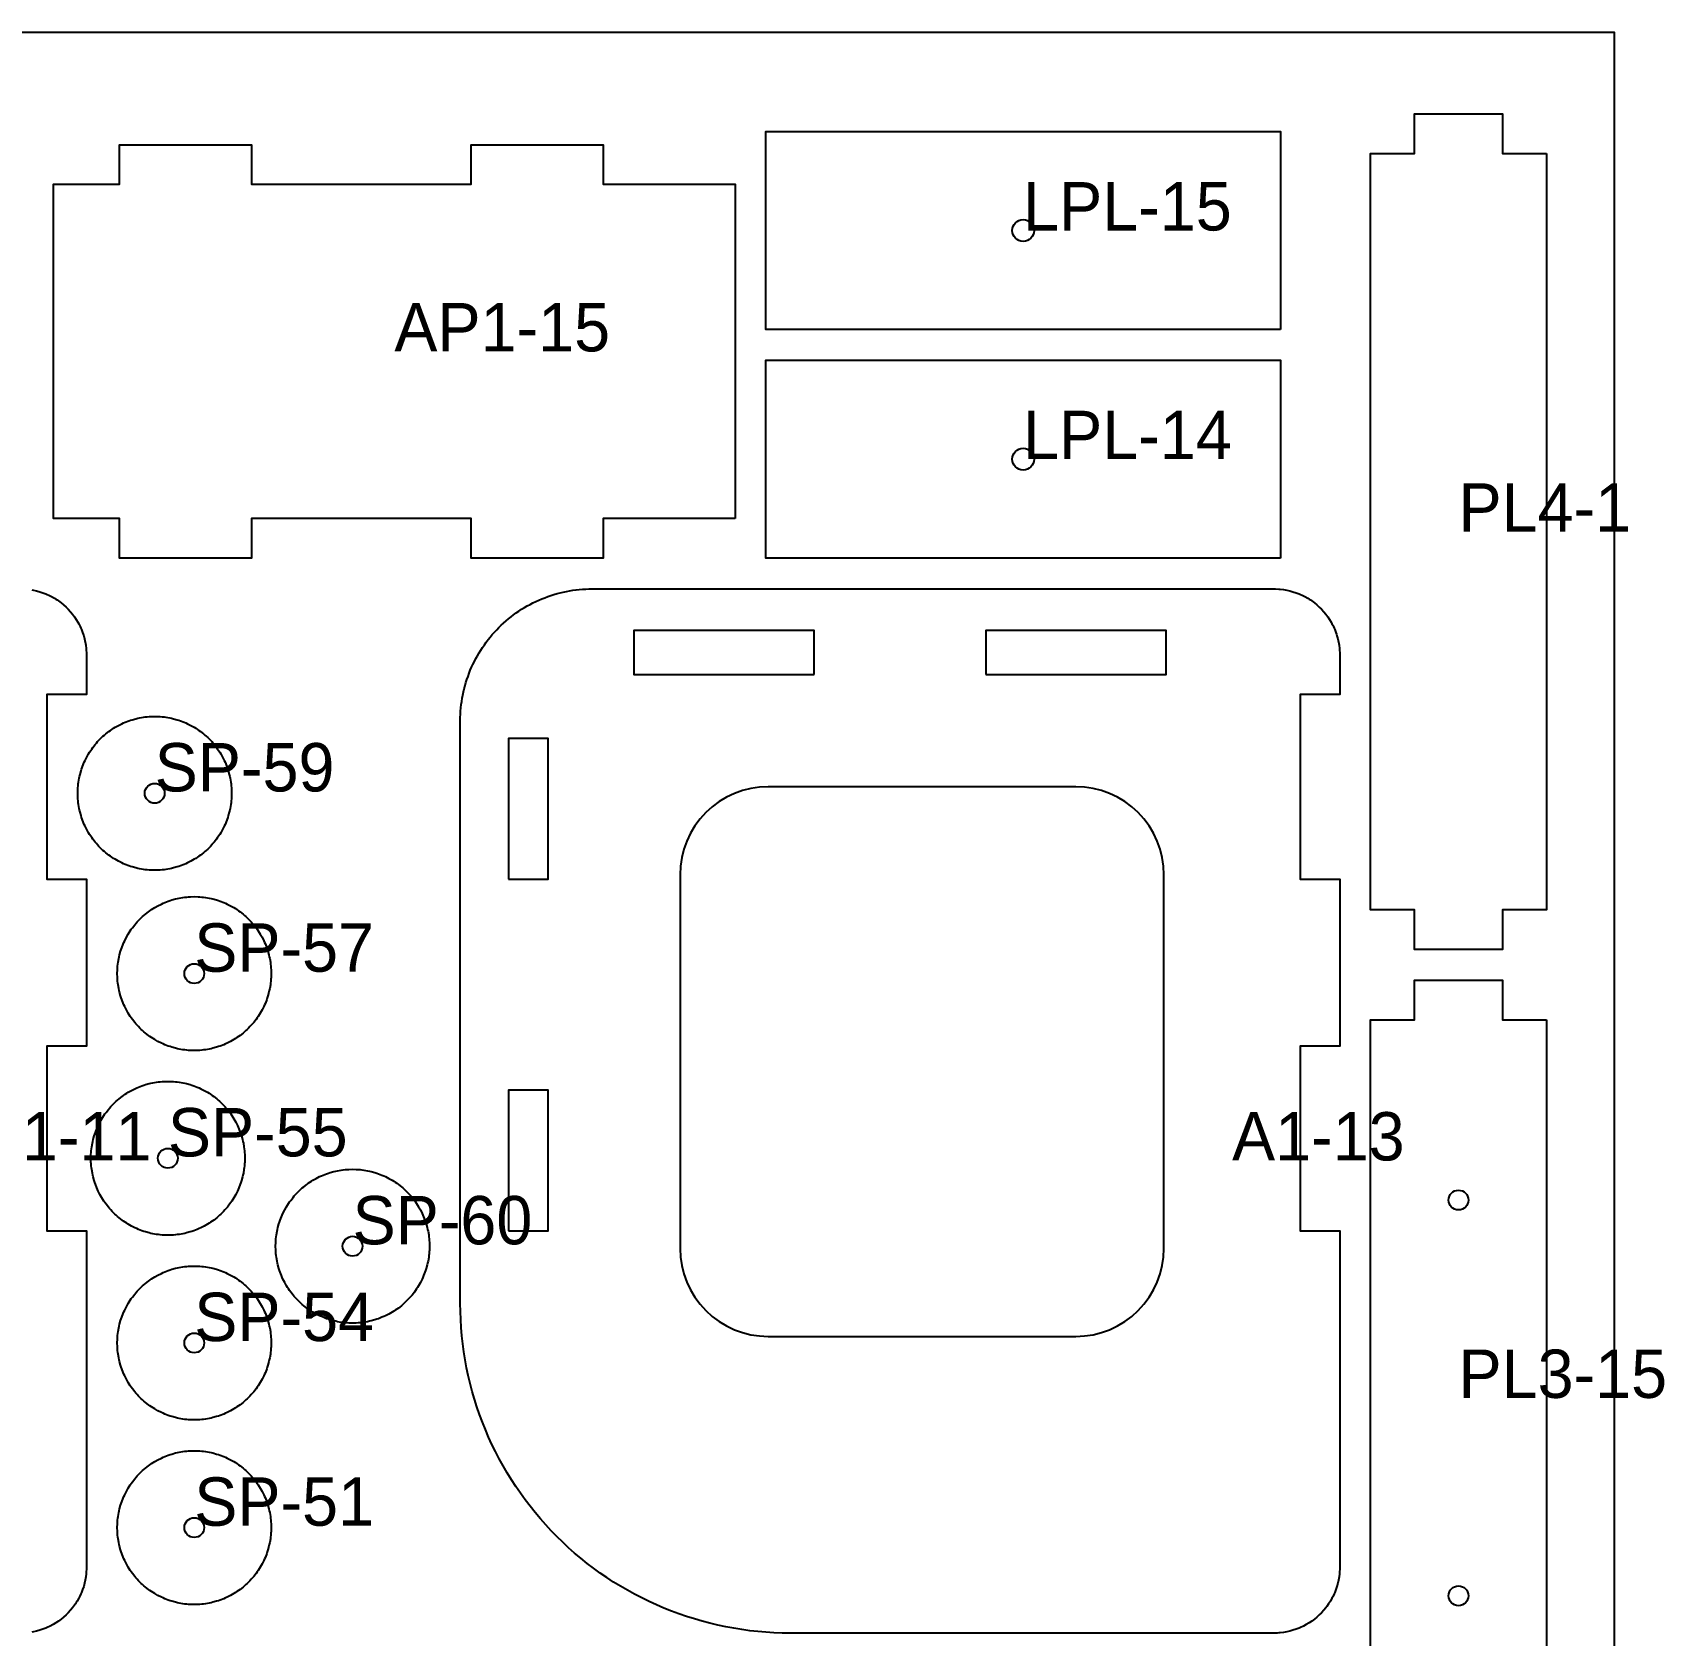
# Model space of a CAD drawing. Header units: millimetres. Extents: x 0 to 59980, y 0 to 1292.
# Drawn here: x 42820 to 43563, y 491 to 1220 of the extents above; entities that cross this region are included whole.
import ezdxf

# ---------------------------------------------------------------- set-up
doc = ezdxf.new("R2010")
doc.units = ezdxf.units.MM
for name, color, linetype in [('CUT_IN', 5, 'Continuous'), ('CUT_OUT', 1, 'Continuous'), ('DRILL', 3, 'Continuous'), ('LABEL', 7, 'Continuous'), ('SHEET', 8, 'Continuous')]:
    doc.layers.add(name, color=color, linetype=linetype)

msp = doc.modelspace()

# ---------------------------------------------------------------- linework, layer by layer
at = {"layer": 'CUT_IN'}
for points in [[(43176, 928), (43176, 948), (43094, 948), (43094, 928), (43176, 928)], [(43254, 928), (43336, 928), (43336, 948), (43254, 948), (43254, 928)], [(43037, 835), (43055, 835), (43055, 899), (43037, 899), (43037, 835)], [(43151.08, 876.81), (43147.2, 876.23), (43143.39, 875.28), (43139.69, 873.96), (43136.14, 872.28), (43132.78, 870.26), (43129.62, 867.92), (43126.72, 865.28), (43124.08, 862.38), (43121.74, 859.22), (43119.72, 855.86), (43118.04, 852.31), (43116.72, 848.61), (43115.77, 844.8), (43115.19, 840.92), (43115, 837), (43115, 667), (43115.19, 663.08), (43115.77, 659.2), (43116.72, 655.39), (43118.04, 651.69), (43119.72, 648.14), (43121.74, 644.78), (43124.08, 641.62), (43126.72, 638.72), (43129.62, 636.08), (43132.78, 633.74), (43136.14, 631.72), (43139.69, 630.04), (43143.39, 628.72), (43147.2, 627.77), (43151.08, 627.19), (43155, 627), (43295, 627), (43298.92, 627.19), (43302.8, 627.77), (43306.61, 628.72), (43310.31, 630.04), (43313.86, 631.72), (43317.22, 633.74), (43320.38, 636.08), (43323.28, 638.72), (43325.92, 641.62), (43328.26, 644.78), (43330.28, 648.14), (43331.96, 651.69), (43333.28, 655.39), (43334.23, 659.2), (43334.81, 663.08), (43335, 667), (43335, 837), (43334.81, 840.92), (43334.23, 844.8), (43333.28, 848.61), (43331.96, 852.31), (43330.28, 855.86), (43328.26, 859.22), (43325.92, 862.38), (43323.28, 865.28), (43320.38, 867.92), (43317.22, 870.26), (43313.86, 872.28), (43310.31, 873.96), (43306.61, 875.28), (43302.8, 876.23), (43298.92, 876.81), (43295, 877), (43155, 877), (43151.08, 876.81)], [(43037, 675), (43055, 675), (43055, 739), (43037, 739), (43037, 675)]]:
    msp.add_lwpolyline(points, close=True, dxfattribs=at)
at = {"layer": 'CUT_OUT'}
for points in [[(43509, 1165), (43509, 821), (43489, 821), (43489, 803), (43449, 803), (43449, 821), (43429, 821), (43429, 1165), (43449, 1165), (43449, 1183), (43489, 1183), (43489, 1165), (43509, 1165)], [(43388, 1085), (43154, 1085), (43154, 1175), (43388, 1175), (43388, 1085)], [(43140, 999), (43080, 999), (43080, 981), (43020, 981), (43020, 999), (42920, 999), (42920, 981), (42860, 981), (42860, 999), (42830, 999), (42830, 1151), (42860, 1151), (42860, 1169), (42920, 1169), (42920, 1151), (43020, 1151), (43020, 1169), (43080, 1169), (43080, 1151), (43140, 1151), (43140, 999)], [(43388, 981), (43154, 981), (43154, 1071), (43388, 1071), (43388, 981)], [(43414.92, 519.79), (43414.86, 519.06), (43414.68, 517.6), (43414.56, 516.87), (43414.42, 516.15), (43414.1, 514.71), (43413.71, 513.29), (43413.25, 511.89), (43412.72, 510.52), (43412.43, 509.84), (43411.8, 508.51), (43411.46, 507.86), (43410.73, 506.58), (43410.35, 505.95), (43409.94, 505.33), (43409.1, 504.13), (43408.65, 503.54), (43407.72, 502.4), (43406.73, 501.31), (43405.69, 500.27), (43404.6, 499.28), (43403.46, 498.35), (43402.87, 497.9), (43402.27, 497.47), (43401.05, 496.65), (43399.79, 495.9), (43398.49, 495.2), (43397.16, 494.57), (43396.48, 494.28), (43395.11, 493.75), (43393.71, 493.29), (43392.29, 492.9), (43390.85, 492.58), (43390.13, 492.44), (43389.4, 492.32), (43387.94, 492.14), (43387.21, 492.08), (43386.47, 492.04), (43385.74, 492.01), (43385, 492), (43165, 492), (43161.32, 492.05), (43157.64, 492.18), (43153.97, 492.41), (43150.3, 492.72), (43146.64, 493.13), (43142.99, 493.62), (43139.36, 494.21), (43135.74, 494.88), (43132.13, 495.64), (43128.55, 496.5), (43124.99, 497.43), (43121.46, 498.46), (43117.95, 499.57), (43114.47, 500.77), (43111.02, 502.05), (43107.6, 503.42), (43104.21, 504.87), (43100.87, 506.4), (43097.56, 508.02), (43094.29, 509.71), (43091.07, 511.49), (43087.88, 513.34), (43084.75, 515.27), (43081.66, 517.28), (43078.63, 519.36), (43075.65, 521.52), (43072.72, 523.75), (43069.84, 526.05), (43067.02, 528.42), (43064.27, 530.86), (43061.57, 533.36), (43058.93, 535.93), (43056.36, 538.57), (43053.86, 541.27), (43051.42, 544.02), (43049.05, 546.84), (43046.75, 549.72), (43044.52, 552.65), (43042.36, 555.63), (43040.28, 558.66), (43038.27, 561.75), (43036.34, 564.88), (43034.49, 568.07), (43032.71, 571.29), (43031.02, 574.56), (43029.4, 577.87), (43027.87, 581.21), (43026.42, 584.6), (43025.05, 588.02), (43023.77, 591.47), (43022.57, 594.95), (43021.46, 598.46), (43020.43, 601.99), (43019.5, 605.55), (43018.64, 609.13), (43017.88, 612.74), (43017.21, 616.36), (43016.62, 619.99), (43016.13, 623.64), (43015.72, 627.3), (43015.41, 630.97), (43015.18, 634.64), (43015.05, 638.32), (43015, 642), (43015, 907), (43015.02, 908.47), (43015.07, 909.94), (43015.16, 911.41), (43015.29, 912.88), (43015.45, 914.34), (43015.65, 915.8), (43015.88, 917.26), (43016.15, 918.71), (43016.46, 920.15), (43016.8, 921.58), (43017.17, 923), (43017.58, 924.42), (43018.03, 925.82), (43018.51, 927.21), (43019.02, 928.59), (43019.57, 929.96), (43020.15, 931.31), (43020.76, 932.65), (43021.41, 933.98), (43022.08, 935.28), (43022.79, 936.57), (43023.54, 937.85), (43024.31, 939.1), (43025.11, 940.33), (43025.94, 941.55), (43026.81, 942.74), (43027.7, 943.91), (43028.62, 945.06), (43029.57, 946.19), (43030.54, 947.29), (43031.55, 948.37), (43032.57, 949.43), (43033.63, 950.45), (43034.71, 951.46), (43035.81, 952.43), (43036.94, 953.38), (43038.09, 954.3), (43039.26, 955.19), (43040.45, 956.06), (43041.67, 956.89), (43042.9, 957.69), (43044.15, 958.46), (43045.43, 959.21), (43046.72, 959.92), (43048.02, 960.59), (43049.35, 961.24), (43050.69, 961.85), (43052.04, 962.43), (43053.41, 962.98), (43054.79, 963.49), (43056.18, 963.97), (43057.58, 964.42), (43059, 964.83), (43060.42, 965.2), (43061.85, 965.54), (43063.29, 965.85), (43064.74, 966.12), (43066.2, 966.35), (43067.66, 966.55), (43069.12, 966.71), (43070.59, 966.84), (43072.06, 966.93), (43073.53, 966.98), (43075, 967), (43385.74, 966.99), (43387.21, 966.92), (43387.94, 966.86), (43389.4, 966.68), (43390.13, 966.56), (43390.85, 966.42), (43392.29, 966.1), (43393.71, 965.71), (43395.11, 965.25), (43396.48, 964.72), (43397.16, 964.43), (43397.83, 964.12), (43398.49, 963.8), (43399.14, 963.46), (43400.42, 962.73), (43401.05, 962.35), (43401.67, 961.94), (43402.87, 961.1), (43403.46, 960.65), (43404.6, 959.72), (43405.69, 958.73), (43406.73, 957.69), (43407.72, 956.6), (43408.65, 955.46), (43409.1, 954.87), (43409.53, 954.27), (43410.35, 953.05), (43411.1, 951.79), (43411.46, 951.14), (43411.8, 950.49), (43412.12, 949.83), (43412.43, 949.16), (43412.72, 948.48), (43413.25, 947.11), (43413.49, 946.41), (43413.71, 945.71), (43414.1, 944.29), (43414.27, 943.57), (43414.56, 942.13), (43414.68, 941.4), (43414.86, 939.94), (43414.92, 939.21), (43414.99, 937.74), (43415, 919), (43397, 919), (43397, 835), (43415, 835), (43415, 759), (43397, 759), (43397, 675), (43415, 675), (43415, 522), (43414.99, 521.26), (43414.92, 519.79)], [(42911, 874), (42910.96, 872.28), (42910.91, 871.43), (42910.83, 870.57), (42910.74, 869.72), (42910.62, 868.86), (42910.33, 867.17), (42910.15, 866.33), (42909.95, 865.5), (42909.49, 863.84), (42909.23, 863.02), (42908.95, 862.21), (42908.34, 860.61), (42908, 859.82), (42907.64, 859.04), (42906.87, 857.5), (42906.02, 856.01), (42905.57, 855.28), (42905.1, 854.56), (42904.62, 853.85), (42904.11, 853.15), (42903.06, 851.8), (42902.5, 851.14), (42901.93, 850.5), (42901.35, 849.87), (42900.75, 849.25), (42900.13, 848.65), (42899.5, 848.07), (42898.86, 847.5), (42898.2, 846.94), (42896.85, 845.89), (42896.15, 845.38), (42895.44, 844.9), (42894.72, 844.43), (42893.99, 843.98), (42892.5, 843.13), (42890.96, 842.36), (42890.18, 842), (42889.39, 841.66), (42887.79, 841.05), (42886.98, 840.77), (42886.16, 840.51), (42884.5, 840.05), (42883.67, 839.85), (42882.83, 839.67), (42881.14, 839.38), (42880.28, 839.26), (42879.43, 839.17), (42878.57, 839.09), (42877.72, 839.04), (42876, 839), (42874.28, 839.04), (42873.43, 839.09), (42872.57, 839.17), (42871.72, 839.26), (42870.86, 839.38), (42869.17, 839.67), (42868.33, 839.85), (42867.5, 840.05), (42865.84, 840.51), (42865.02, 840.77), (42864.21, 841.05), (42862.61, 841.66), (42861.82, 842), (42861.04, 842.36), (42859.5, 843.13), (42858.01, 843.98), (42857.28, 844.43), (42856.56, 844.9), (42855.85, 845.38), (42855.15, 845.89), (42853.8, 846.94), (42853.14, 847.5), (42852.5, 848.07), (42851.87, 848.65), (42851.25, 849.25), (42850.65, 849.87), (42850.07, 850.5), (42849.5, 851.14), (42848.94, 851.8), (42847.89, 853.15), (42847.38, 853.85), (42846.9, 854.56), (42846.43, 855.28), (42845.98, 856.01), (42845.13, 857.5), (42844.36, 859.04), (42844, 859.82), (42843.66, 860.61), (42843.05, 862.21), (42842.77, 863.02), (42842.51, 863.84), (42842.05, 865.5), (42841.85, 866.33), (42841.67, 867.17), (42841.38, 868.86), (42841.26, 869.72), (42841.17, 870.57), (42841.09, 871.43), (42841.04, 872.28), (42841, 874), (42841.04, 875.72), (42841.09, 876.57), (42841.17, 877.43), (42841.26, 878.28), (42841.38, 879.14), (42841.67, 880.83), (42841.85, 881.67), (42842.05, 882.5), (42842.51, 884.16), (42842.77, 884.98), (42843.05, 885.79), (42843.66, 887.39), (42844, 888.18), (42844.36, 888.96), (42845.13, 890.5), (42845.98, 891.99), (42846.43, 892.72), (42846.9, 893.44), (42847.38, 894.15), (42847.89, 894.85), (42848.94, 896.2), (42849.5, 896.86), (42850.07, 897.5), (42850.65, 898.13), (42851.25, 898.75), (42851.87, 899.35), (42852.5, 899.93), (42853.14, 900.5), (42853.8, 901.06), (42855.15, 902.11), (42855.85, 902.62), (42856.56, 903.1), (42857.28, 903.57), (42858.01, 904.02), (42859.5, 904.87), (42861.04, 905.64), (42861.82, 906), (42862.61, 906.34), (42864.21, 906.95), (42865.02, 907.23), (42865.84, 907.49), (42867.5, 907.95), (42868.33, 908.15), (42869.17, 908.33), (42870.86, 908.62), (42871.72, 908.74), (42872.57, 908.83), (42873.43, 908.91), (42874.28, 908.96), (42876, 909), (42877.72, 908.96), (42878.57, 908.91), (42879.43, 908.83), (42880.28, 908.74), (42881.14, 908.62), (42882.83, 908.33), (42883.67, 908.15), (42884.5, 907.95), (42886.16, 907.49), (42886.98, 907.23), (42887.79, 906.95), (42889.39, 906.34), (42890.18, 906), (42890.96, 905.64), (42892.5, 904.87), (42893.99, 904.02), (42894.72, 903.57), (42895.44, 903.1), (42896.15, 902.62), (42896.85, 902.11), (42898.2, 901.06), (42898.86, 900.5), (42899.5, 899.93), (42900.13, 899.35), (42900.75, 898.75), (42901.35, 898.13), (42901.93, 897.5), (42902.5, 896.86), (42903.06, 896.2), (42904.11, 894.85), (42904.62, 894.15), (42905.1, 893.44), (42905.57, 892.72), (42906.02, 891.99), (42906.87, 890.5), (42907.64, 888.96), (42908, 888.18), (42908.34, 887.39), (42908.95, 885.79), (42909.23, 884.98), (42909.49, 884.16), (42909.95, 882.5), (42910.15, 881.67), (42910.33, 880.83), (42910.62, 879.14), (42910.74, 878.28), (42910.83, 877.43), (42910.91, 876.57), (42910.96, 875.72), (42911, 874)], [(42929, 792), (42928.96, 790.28), (42928.91, 789.43), (42928.83, 788.57), (42928.74, 787.72), (42928.62, 786.86), (42928.33, 785.17), (42928.15, 784.33), (42927.95, 783.5), (42927.49, 781.84), (42927.23, 781.02), (42926.95, 780.21), (42926.34, 778.61), (42926, 777.82), (42925.64, 777.04), (42924.87, 775.5), (42924.02, 774.01), (42923.57, 773.28), (42923.1, 772.56), (42922.62, 771.85), (42922.11, 771.15), (42921.06, 769.8), (42920.5, 769.14), (42919.93, 768.5), (42919.35, 767.87), (42918.75, 767.25), (42918.13, 766.65), (42917.5, 766.07), (42916.86, 765.5), (42916.2, 764.94), (42914.85, 763.89), (42914.15, 763.38), (42913.44, 762.9), (42912.72, 762.43), (42911.99, 761.98), (42910.5, 761.13), (42908.96, 760.36), (42908.18, 760), (42907.39, 759.66), (42905.79, 759.05), (42904.98, 758.77), (42904.16, 758.51), (42902.5, 758.05), (42901.67, 757.85), (42900.83, 757.67), (42899.14, 757.38), (42898.28, 757.26), (42897.43, 757.17), (42896.57, 757.09), (42895.72, 757.04), (42894, 757), (42892.28, 757.04), (42891.43, 757.09), (42890.57, 757.17), (42889.72, 757.26), (42888.86, 757.38), (42887.17, 757.67), (42886.33, 757.85), (42885.5, 758.05), (42883.84, 758.51), (42883.02, 758.77), (42882.21, 759.05), (42880.61, 759.66), (42879.82, 760), (42879.04, 760.36), (42877.5, 761.13), (42876.01, 761.98), (42875.28, 762.43), (42874.56, 762.9), (42873.85, 763.38), (42873.15, 763.89), (42871.8, 764.94), (42871.14, 765.5), (42870.5, 766.07), (42869.87, 766.65), (42869.25, 767.25), (42868.65, 767.87), (42868.07, 768.5), (42867.5, 769.14), (42866.94, 769.8), (42865.89, 771.15), (42865.38, 771.85), (42864.9, 772.56), (42864.43, 773.28), (42863.98, 774.01), (42863.13, 775.5), (42862.36, 777.04), (42862, 777.82), (42861.66, 778.61), (42861.05, 780.21), (42860.77, 781.02), (42860.51, 781.84), (42860.05, 783.5), (42859.85, 784.33), (42859.67, 785.17), (42859.38, 786.86), (42859.26, 787.72), (42859.17, 788.57), (42859.09, 789.43), (42859.04, 790.28), (42859, 792), (42859.04, 793.72), (42859.09, 794.57), (42859.17, 795.43), (42859.26, 796.28), (42859.38, 797.14), (42859.67, 798.83), (42859.85, 799.67), (42860.05, 800.5), (42860.51, 802.16), (42860.77, 802.98), (42861.05, 803.79), (42861.66, 805.39), (42862, 806.18), (42862.36, 806.96), (42863.13, 808.5), (42863.98, 809.99), (42864.43, 810.72), (42864.9, 811.44), (42865.38, 812.15), (42865.89, 812.85), (42866.94, 814.2), (42867.5, 814.86), (42868.07, 815.5), (42868.65, 816.13), (42869.25, 816.75), (42869.87, 817.35), (42870.5, 817.93), (42871.14, 818.5), (42871.8, 819.06), (42873.15, 820.11), (42873.85, 820.62), (42874.56, 821.1), (42875.28, 821.57), (42876.01, 822.02), (42877.5, 822.87), (42879.04, 823.64), (42879.82, 824), (42880.61, 824.34), (42882.21, 824.95), (42883.02, 825.23), (42883.84, 825.49), (42885.5, 825.95), (42886.33, 826.15), (42887.17, 826.33), (42888.86, 826.62), (42889.72, 826.74), (42890.57, 826.83), (42891.43, 826.91), (42892.28, 826.96), (42894, 827), (42895.72, 826.96), (42896.57, 826.91), (42897.43, 826.83), (42898.28, 826.74), (42899.14, 826.62), (42900.83, 826.33), (42901.67, 826.15), (42902.5, 825.95), (42904.16, 825.49), (42904.98, 825.23), (42905.79, 824.95), (42907.39, 824.34), (42908.18, 824), (42908.96, 823.64), (42910.5, 822.87), (42911.99, 822.02), (42912.72, 821.57), (42913.44, 821.1), (42914.15, 820.62), (42914.85, 820.11), (42916.2, 819.06), (42916.86, 818.5), (42917.5, 817.93), (42918.13, 817.35), (42918.75, 816.75), (42919.35, 816.13), (42919.93, 815.5), (42920.5, 814.86), (42921.06, 814.2), (42922.11, 812.85), (42922.62, 812.15), (42923.1, 811.44), (42923.57, 810.72), (42924.02, 809.99), (42924.87, 808.5), (42925.64, 806.96), (42926, 806.18), (42926.34, 805.39), (42926.95, 803.79), (42927.23, 802.98), (42927.49, 802.16), (42927.95, 800.5), (42928.15, 799.67), (42928.33, 798.83), (42928.62, 797.14), (42928.74, 796.28), (42928.83, 795.43), (42928.91, 794.57), (42928.96, 793.72), (42929, 792)], [(43509, 771), (43509, 427), (43489, 427), (43489, 409), (43449, 409), (43449, 427), (43429, 427), (43429, 771), (43449, 771), (43449, 789), (43489, 789), (43489, 771), (43509, 771)], [(42917, 708), (42916.96, 706.28), (42916.91, 705.43), (42916.83, 704.57), (42916.74, 703.72), (42916.62, 702.86), (42916.33, 701.17), (42916.15, 700.33), (42915.95, 699.5), (42915.49, 697.84), (42915.23, 697.02), (42914.95, 696.21), (42914.34, 694.61), (42914, 693.82), (42913.64, 693.04), (42912.87, 691.5), (42912.02, 690.01), (42911.57, 689.28), (42911.1, 688.56), (42910.62, 687.85), (42910.11, 687.15), (42909.06, 685.8), (42908.5, 685.14), (42907.93, 684.5), (42907.35, 683.87), (42906.75, 683.25), (42906.13, 682.65), (42905.5, 682.07), (42904.86, 681.5), (42904.2, 680.94), (42902.85, 679.89), (42902.15, 679.38), (42901.44, 678.9), (42900.72, 678.43), (42899.99, 677.98), (42898.5, 677.13), (42896.96, 676.36), (42896.18, 676), (42895.39, 675.66), (42893.79, 675.05), (42892.98, 674.77), (42892.16, 674.51), (42890.5, 674.05), (42889.67, 673.85), (42888.83, 673.67), (42887.14, 673.38), (42886.28, 673.26), (42885.43, 673.17), (42884.57, 673.09), (42883.72, 673.04), (42882, 673), (42880.28, 673.04), (42879.43, 673.09), (42878.57, 673.17), (42877.72, 673.26), (42876.86, 673.38), (42875.17, 673.67), (42874.33, 673.85), (42873.5, 674.05), (42871.84, 674.51), (42871.02, 674.77), (42870.21, 675.05), (42868.61, 675.66), (42867.82, 676), (42867.04, 676.36), (42865.5, 677.13), (42864.01, 677.98), (42863.28, 678.43), (42862.56, 678.9), (42861.85, 679.38), (42861.15, 679.89), (42859.8, 680.94), (42859.14, 681.5), (42858.5, 682.07), (42857.87, 682.65), (42857.25, 683.25), (42856.65, 683.87), (42856.07, 684.5), (42855.5, 685.14), (42854.94, 685.8), (42853.89, 687.15), (42853.38, 687.85), (42852.9, 688.56), (42852.43, 689.28), (42851.98, 690.01), (42851.13, 691.5), (42850.36, 693.04), (42850, 693.82), (42849.66, 694.61), (42849.05, 696.21), (42848.77, 697.02), (42848.51, 697.84), (42848.05, 699.5), (42847.85, 700.33), (42847.67, 701.17), (42847.38, 702.86), (42847.26, 703.72), (42847.17, 704.57), (42847.09, 705.43), (42847.04, 706.28), (42847, 708), (42847.04, 709.72), (42847.09, 710.57), (42847.17, 711.43), (42847.26, 712.28), (42847.38, 713.14), (42847.67, 714.83), (42847.85, 715.67), (42848.05, 716.5), (42848.51, 718.16), (42848.77, 718.98), (42849.05, 719.79), (42849.66, 721.39), (42850, 722.18), (42850.36, 722.96), (42851.13, 724.5), (42851.98, 725.99), (42852.43, 726.72), (42852.9, 727.44), (42853.38, 728.15), (42853.89, 728.85), (42854.94, 730.2), (42855.5, 730.86), (42856.07, 731.5), (42856.65, 732.13), (42857.25, 732.75), (42857.87, 733.35), (42858.5, 733.93), (42859.14, 734.5), (42859.8, 735.06), (42861.15, 736.11), (42861.85, 736.62), (42862.56, 737.1), (42863.28, 737.57), (42864.01, 738.02), (42865.5, 738.87), (42867.04, 739.64), (42867.82, 740), (42868.61, 740.34), (42870.21, 740.95), (42871.02, 741.23), (42871.84, 741.49), (42873.5, 741.95), (42874.33, 742.15), (42875.17, 742.33), (42876.86, 742.62), (42877.72, 742.74), (42878.57, 742.83), (42879.43, 742.91), (42880.28, 742.96), (42882, 743), (42883.72, 742.96), (42884.57, 742.91), (42885.43, 742.83), (42886.28, 742.74), (42887.14, 742.62), (42888.83, 742.33), (42889.67, 742.15), (42890.5, 741.95), (42892.16, 741.49), (42892.98, 741.23), (42893.79, 740.95), (42895.39, 740.34), (42896.18, 740), (42896.96, 739.64), (42898.5, 738.87), (42899.99, 738.02), (42900.72, 737.57), (42901.44, 737.1), (42902.15, 736.62), (42902.85, 736.11), (42904.2, 735.06), (42904.86, 734.5), (42905.5, 733.93), (42906.13, 733.35), (42906.75, 732.75), (42907.35, 732.13), (42907.93, 731.5), (42908.5, 730.86), (42909.06, 730.2), (42910.11, 728.85), (42910.62, 728.15), (42911.1, 727.44), (42911.57, 726.72), (42912.02, 725.99), (42912.87, 724.5), (42913.64, 722.96), (42914, 722.18), (42914.34, 721.39), (42914.95, 719.79), (42915.23, 718.98), (42915.49, 718.16), (42915.95, 716.5), (42916.15, 715.67), (42916.33, 714.83), (42916.62, 713.14), (42916.74, 712.28), (42916.83, 711.43), (42916.91, 710.57), (42916.96, 709.72), (42917, 708)], [(43001, 668), (43000.96, 666.28), (43000.91, 665.43), (43000.83, 664.57), (43000.74, 663.72), (43000.62, 662.86), (43000.33, 661.17), (43000.15, 660.33), (42999.95, 659.5), (42999.49, 657.84), (42999.23, 657.02), (42998.95, 656.21), (42998.34, 654.61), (42998, 653.82), (42997.64, 653.04), (42996.87, 651.5), (42996.02, 650.01), (42995.57, 649.28), (42995.1, 648.56), (42994.62, 647.85), (42994.11, 647.15), (42993.06, 645.8), (42992.5, 645.14), (42991.93, 644.5), (42991.35, 643.87), (42990.75, 643.25), (42990.13, 642.65), (42989.5, 642.07), (42988.86, 641.5), (42988.2, 640.94), (42986.85, 639.89), (42986.15, 639.38), (42985.44, 638.9), (42984.72, 638.43), (42983.99, 637.98), (42982.5, 637.13), (42980.96, 636.36), (42980.18, 636), (42979.39, 635.66), (42977.79, 635.05), (42976.98, 634.77), (42976.16, 634.51), (42974.5, 634.05), (42973.67, 633.85), (42972.83, 633.67), (42971.14, 633.38), (42970.28, 633.26), (42969.43, 633.17), (42968.57, 633.09), (42967.72, 633.04), (42966, 633), (42964.28, 633.04), (42963.43, 633.09), (42962.57, 633.17), (42961.72, 633.26), (42960.86, 633.38), (42959.17, 633.67), (42958.33, 633.85), (42957.5, 634.05), (42955.84, 634.51), (42955.02, 634.77), (42954.21, 635.05), (42952.61, 635.66), (42951.82, 636), (42951.04, 636.36), (42949.5, 637.13), (42948.01, 637.98), (42947.28, 638.43), (42946.56, 638.9), (42945.85, 639.38), (42945.15, 639.89), (42943.8, 640.94), (42943.14, 641.5), (42942.5, 642.07), (42941.87, 642.65), (42941.25, 643.25), (42940.65, 643.87), (42940.07, 644.5), (42939.5, 645.14), (42938.94, 645.8), (42937.89, 647.15), (42937.38, 647.85), (42936.9, 648.56), (42936.43, 649.28), (42935.98, 650.01), (42935.13, 651.5), (42934.36, 653.04), (42934, 653.82), (42933.66, 654.61), (42933.05, 656.21), (42932.77, 657.02), (42932.51, 657.84), (42932.05, 659.5), (42931.85, 660.33), (42931.67, 661.17), (42931.38, 662.86), (42931.26, 663.72), (42931.17, 664.57), (42931.09, 665.43), (42931.04, 666.28), (42931, 668), (42931.04, 669.72), (42931.09, 670.57), (42931.17, 671.43), (42931.26, 672.28), (42931.38, 673.14), (42931.67, 674.83), (42931.85, 675.67), (42932.05, 676.5), (42932.51, 678.16), (42932.77, 678.98), (42933.05, 679.79), (42933.66, 681.39), (42934, 682.18), (42934.36, 682.96), (42935.13, 684.5), (42935.98, 685.99), (42936.43, 686.72), (42936.9, 687.44), (42937.38, 688.15), (42937.89, 688.85), (42938.94, 690.2), (42939.5, 690.86), (42940.07, 691.5), (42940.65, 692.13), (42941.25, 692.75), (42941.87, 693.35), (42942.5, 693.93), (42943.14, 694.5), (42943.8, 695.06), (42945.15, 696.11), (42945.85, 696.62), (42946.56, 697.1), (42947.28, 697.57), (42948.01, 698.02), (42949.5, 698.87), (42951.04, 699.64), (42951.82, 700), (42952.61, 700.34), (42954.21, 700.95), (42955.02, 701.23), (42955.84, 701.49), (42957.5, 701.95), (42958.33, 702.15), (42959.17, 702.33), (42960.86, 702.62), (42961.72, 702.74), (42962.57, 702.83), (42963.43, 702.91), (42964.28, 702.96), (42966, 703), (42967.72, 702.96), (42968.57, 702.91), (42969.43, 702.83), (42970.28, 702.74), (42971.14, 702.62), (42972.83, 702.33), (42973.67, 702.15), (42974.5, 701.95), (42976.16, 701.49), (42976.98, 701.23), (42977.79, 700.95), (42979.39, 700.34), (42980.18, 700), (42980.96, 699.64), (42982.5, 698.87), (42983.99, 698.02), (42984.72, 697.57), (42985.44, 697.1), (42986.15, 696.62), (42986.85, 696.11), (42988.2, 695.06), (42988.86, 694.5), (42989.5, 693.93), (42990.13, 693.35), (42990.75, 692.75), (42991.35, 692.13), (42991.93, 691.5), (42992.5, 690.86), (42993.06, 690.2), (42994.11, 688.85), (42994.62, 688.15), (42995.1, 687.44), (42995.57, 686.72), (42996.02, 685.99), (42996.87, 684.5), (42997.64, 682.96), (42998, 682.18), (42998.34, 681.39), (42998.95, 679.79), (42999.23, 678.98), (42999.49, 678.16), (42999.95, 676.5), (43000.15, 675.67), (43000.33, 674.83), (43000.62, 673.14), (43000.74, 672.28), (43000.83, 671.43), (43000.91, 670.57), (43000.96, 669.72), (43001, 668)], [(42929, 624), (42928.96, 622.28), (42928.91, 621.43), (42928.83, 620.57), (42928.74, 619.72), (42928.62, 618.86), (42928.33, 617.17), (42928.15, 616.33), (42927.95, 615.5), (42927.49, 613.84), (42927.23, 613.02), (42926.95, 612.21), (42926.34, 610.61), (42926, 609.82), (42925.64, 609.04), (42924.87, 607.5), (42924.02, 606.01), (42923.57, 605.28), (42923.1, 604.56), (42922.62, 603.85), (42922.11, 603.15), (42921.06, 601.8), (42920.5, 601.14), (42919.93, 600.5), (42919.35, 599.87), (42918.75, 599.25), (42918.13, 598.65), (42917.5, 598.07), (42916.86, 597.5), (42916.2, 596.94), (42914.85, 595.89), (42914.15, 595.38), (42913.44, 594.9), (42912.72, 594.43), (42911.99, 593.98), (42910.5, 593.13), (42908.96, 592.36), (42908.18, 592), (42907.39, 591.66), (42905.79, 591.05), (42904.98, 590.77), (42904.16, 590.51), (42902.5, 590.05), (42901.67, 589.85), (42900.83, 589.67), (42899.14, 589.38), (42898.28, 589.26), (42897.43, 589.17), (42896.57, 589.09), (42895.72, 589.04), (42894, 589), (42892.28, 589.04), (42891.43, 589.09), (42890.57, 589.17), (42889.72, 589.26), (42888.86, 589.38), (42887.17, 589.67), (42886.33, 589.85), (42885.5, 590.05), (42883.84, 590.51), (42883.02, 590.77), (42882.21, 591.05), (42880.61, 591.66), (42879.82, 592), (42879.04, 592.36), (42877.5, 593.13), (42876.01, 593.98), (42875.28, 594.43), (42874.56, 594.9), (42873.85, 595.38), (42873.15, 595.89), (42871.8, 596.94), (42871.14, 597.5), (42870.5, 598.07), (42869.87, 598.65), (42869.25, 599.25), (42868.65, 599.87), (42868.07, 600.5), (42867.5, 601.14), (42866.94, 601.8), (42865.89, 603.15), (42865.38, 603.85), (42864.9, 604.56), (42864.43, 605.28), (42863.98, 606.01), (42863.13, 607.5), (42862.36, 609.04), (42862, 609.82), (42861.66, 610.61), (42861.05, 612.21), (42860.77, 613.02), (42860.51, 613.84), (42860.05, 615.5), (42859.85, 616.33), (42859.67, 617.17), (42859.38, 618.86), (42859.26, 619.72), (42859.17, 620.57), (42859.09, 621.43), (42859.04, 622.28), (42859, 624), (42859.04, 625.72), (42859.09, 626.57), (42859.17, 627.43), (42859.26, 628.28), (42859.38, 629.14), (42859.67, 630.83), (42859.85, 631.67), (42860.05, 632.5), (42860.51, 634.16), (42860.77, 634.98), (42861.05, 635.79), (42861.66, 637.39), (42862, 638.18), (42862.36, 638.96), (42863.13, 640.5), (42863.98, 641.99), (42864.43, 642.72), (42864.9, 643.44), (42865.38, 644.15), (42865.89, 644.85), (42866.94, 646.2), (42867.5, 646.86), (42868.07, 647.5), (42868.65, 648.13), (42869.25, 648.75), (42869.87, 649.35), (42870.5, 649.93), (42871.14, 650.5), (42871.8, 651.06), (42873.15, 652.11), (42873.85, 652.62), (42874.56, 653.1), (42875.28, 653.57), (42876.01, 654.02), (42877.5, 654.87), (42879.04, 655.64), (42879.82, 656), (42880.61, 656.34), (42882.21, 656.95), (42883.02, 657.23), (42883.84, 657.49), (42885.5, 657.95), (42886.33, 658.15), (42887.17, 658.33), (42888.86, 658.62), (42889.72, 658.74), (42890.57, 658.83), (42891.43, 658.91), (42892.28, 658.96), (42894, 659), (42895.72, 658.96), (42896.57, 658.91), (42897.43, 658.83), (42898.28, 658.74), (42899.14, 658.62), (42900.83, 658.33), (42901.67, 658.15), (42902.5, 657.95), (42904.16, 657.49), (42904.98, 657.23), (42905.79, 656.95), (42907.39, 656.34), (42908.18, 656), (42908.96, 655.64), (42910.5, 654.87), (42911.99, 654.02), (42912.72, 653.57), (42913.44, 653.1), (42914.15, 652.62), (42914.85, 652.11), (42916.2, 651.06), (42916.86, 650.5), (42917.5, 649.93), (42918.13, 649.35), (42918.75, 648.75), (42919.35, 648.13), (42919.93, 647.5), (42920.5, 646.86), (42921.06, 646.2), (42922.11, 644.85), (42922.62, 644.15), (42923.1, 643.44), (42923.57, 642.72), (42924.02, 641.99), (42924.87, 640.5), (42925.64, 638.96), (42926, 638.18), (42926.34, 637.39), (42926.95, 635.79), (42927.23, 634.98), (42927.49, 634.16), (42927.95, 632.5), (42928.15, 631.67), (42928.33, 630.83), (42928.62, 629.14), (42928.74, 628.28), (42928.83, 627.43), (42928.91, 626.57), (42928.96, 625.72), (42929, 624)], [(42929, 540), (42928.96, 538.28), (42928.91, 537.43), (42928.83, 536.57), (42928.74, 535.72), (42928.62, 534.86), (42928.33, 533.17), (42928.15, 532.33), (42927.95, 531.5), (42927.49, 529.84), (42927.23, 529.02), (42926.95, 528.21), (42926.34, 526.61), (42926, 525.82), (42925.64, 525.04), (42924.87, 523.5), (42924.02, 522.01), (42923.57, 521.28), (42923.1, 520.56), (42922.62, 519.85), (42922.11, 519.15), (42921.06, 517.8), (42920.5, 517.14), (42919.93, 516.5), (42919.35, 515.87), (42918.75, 515.25), (42918.13, 514.65), (42917.5, 514.07), (42916.86, 513.5), (42916.2, 512.94), (42914.85, 511.89), (42914.15, 511.38), (42913.44, 510.9), (42912.72, 510.43), (42911.99, 509.98), (42910.5, 509.13), (42908.96, 508.36), (42908.18, 508), (42907.39, 507.66), (42905.79, 507.05), (42904.98, 506.77), (42904.16, 506.51), (42902.5, 506.05), (42901.67, 505.85), (42900.83, 505.67), (42899.14, 505.38), (42898.28, 505.26), (42897.43, 505.17), (42896.57, 505.09), (42895.72, 505.04), (42894, 505), (42892.28, 505.04), (42891.43, 505.09), (42890.57, 505.17), (42889.72, 505.26), (42888.86, 505.38), (42887.17, 505.67), (42886.33, 505.85), (42885.5, 506.05), (42883.84, 506.51), (42883.02, 506.77), (42882.21, 507.05), (42880.61, 507.66), (42879.82, 508), (42879.04, 508.36), (42877.5, 509.13), (42876.01, 509.98), (42875.28, 510.43), (42874.56, 510.9), (42873.85, 511.38), (42873.15, 511.89), (42871.8, 512.94), (42871.14, 513.5), (42870.5, 514.07), (42869.87, 514.65), (42869.25, 515.25), (42868.65, 515.87), (42868.07, 516.5), (42867.5, 517.14), (42866.94, 517.8), (42865.89, 519.15), (42865.38, 519.85), (42864.9, 520.56), (42864.43, 521.28), (42863.98, 522.01), (42863.13, 523.5), (42862.36, 525.04), (42862, 525.82), (42861.66, 526.61), (42861.05, 528.21), (42860.77, 529.02), (42860.51, 529.84), (42860.05, 531.5), (42859.85, 532.33), (42859.67, 533.17), (42859.38, 534.86), (42859.26, 535.72), (42859.17, 536.57), (42859.09, 537.43), (42859.04, 538.28), (42859, 540), (42859.04, 541.72), (42859.09, 542.57), (42859.17, 543.43), (42859.26, 544.28), (42859.38, 545.14), (42859.67, 546.83), (42859.85, 547.67), (42860.05, 548.5), (42860.51, 550.16), (42860.77, 550.98), (42861.05, 551.79), (42861.66, 553.39), (42862, 554.18), (42862.36, 554.96), (42863.13, 556.5), (42863.98, 557.99), (42864.43, 558.72), (42864.9, 559.44), (42865.38, 560.15), (42865.89, 560.85), (42866.94, 562.2), (42867.5, 562.86), (42868.07, 563.5), (42868.65, 564.13), (42869.25, 564.75), (42869.87, 565.35), (42870.5, 565.93), (42871.14, 566.5), (42871.8, 567.06), (42873.15, 568.11), (42873.85, 568.62), (42874.56, 569.1), (42875.28, 569.57), (42876.01, 570.02), (42877.5, 570.87), (42879.04, 571.64), (42879.82, 572), (42880.61, 572.34), (42882.21, 572.95), (42883.02, 573.23), (42883.84, 573.49), (42885.5, 573.95), (42886.33, 574.15), (42887.17, 574.33), (42888.86, 574.62), (42889.72, 574.74), (42890.57, 574.83), (42891.43, 574.91), (42892.28, 574.96), (42894, 575), (42895.72, 574.96), (42896.57, 574.91), (42897.43, 574.83), (42898.28, 574.74), (42899.14, 574.62), (42900.83, 574.33), (42901.67, 574.15), (42902.5, 573.95), (42904.16, 573.49), (42904.98, 573.23), (42905.79, 572.95), (42907.39, 572.34), (42908.18, 572), (42908.96, 571.64), (42910.5, 570.87), (42911.99, 570.02), (42912.72, 569.57), (42913.44, 569.1), (42914.15, 568.62), (42914.85, 568.11), (42916.2, 567.06), (42916.86, 566.5), (42917.5, 565.93), (42918.13, 565.35), (42918.75, 564.75), (42919.35, 564.13), (42919.93, 563.5), (42920.5, 562.86), (42921.06, 562.2), (42922.11, 560.85), (42922.62, 560.15), (42923.1, 559.44), (42923.57, 558.72), (42924.02, 557.99), (42924.87, 556.5), (42925.64, 554.96), (42926, 554.18), (42926.34, 553.39), (42926.95, 551.79), (42927.23, 550.98), (42927.49, 550.16), (42927.95, 548.5), (42928.15, 547.67), (42928.33, 546.83), (42928.62, 545.14), (42928.74, 544.28), (42928.83, 543.43), (42928.91, 542.57), (42928.96, 541.72), (42929, 540)]]:
    msp.add_lwpolyline(points, close=True, dxfattribs=at)
msp.add_lwpolyline([(42820.13, 966.56), (42820.85, 966.42), (42822.29, 966.1), (42823.71, 965.71), (42825.11, 965.25), (42826.48, 964.72), (42827.16, 964.43), (42827.83, 964.12), (42828.49, 963.8), (42829.14, 963.46), (42830.42, 962.73), (42831.05, 962.35), (42831.67, 961.94), (42832.87, 961.1), (42833.46, 960.65), (42834.6, 959.72), (42835.69, 958.73), (42836.73, 957.69), (42837.72, 956.6), (42838.65, 955.46), (42839.1, 954.87), (42839.53, 954.27), (42840.35, 953.05), (42841.1, 951.79), (42841.46, 951.14), (42841.8, 950.49), (42842.12, 949.83), (42842.43, 949.16), (42842.72, 948.48), (42843.25, 947.11), (42843.49, 946.41), (42843.71, 945.71), (42844.1, 944.29), (42844.27, 943.57), (42844.56, 942.13), (42844.68, 941.4), (42844.86, 939.94), (42844.92, 939.21), (42844.99, 937.74), (42845, 919), (42827, 919), (42827, 835), (42845, 835), (42845, 759), (42827, 759), (42827, 675), (42845, 675), (42845, 522), (42844.99, 521.26), (42844.92, 519.79), (42844.92, 519.79), (42844.86, 519.06), (42844.68, 517.6), (42844.56, 516.87), (42844.42, 516.15), (42844.1, 514.71), (42843.71, 513.29), (42843.25, 511.89), (42842.72, 510.52), (42842.43, 509.84), (42841.8, 508.51), (42841.46, 507.86), (42840.73, 506.58), (42840.35, 505.95), (42839.94, 505.33), (42839.1, 504.13), (42838.65, 503.54), (42837.72, 502.4), (42836.73, 501.31), (42835.69, 500.27), (42834.6, 499.28), (42833.46, 498.35), (42832.87, 497.9), (42832.27, 497.47), (42831.05, 496.65), (42829.79, 495.9), (42828.49, 495.2), (42827.16, 494.57), (42826.48, 494.28), (42825.11, 493.75), (42823.71, 493.29), (42822.29, 492.9), (42820.85, 492.58), (42820.13, 492.44)], dxfattribs=at)
at = {"layer": 'DRILL'}
for centre, radius in [((43271, 1130), 5), ((43271, 1026), 5), ((42876, 874), 4.5), ((42894, 792), 4.5), ((42882, 708), 4.5), ((43469, 689), 4.5), ((42966, 668), 4.5), ((42894, 624), 4.5), ((42894, 540), 4.5), ((43469, 509), 4.5)]:
    msp.add_circle(centre, radius, dxfattribs=at)
at = {"layer": 'SHEET'}
msp.add_lwpolyline([(41100, 0), (43540, 0), (43540, 1220), (41100, 1220)], close=True, dxfattribs=at)

# ---------------------------------------------------------------- texts
at = {"layer": 'LABEL'}
for s, p in [('LPL-15', (43271, 1130)), ('AP1-15', (42985, 1075)), ('LPL-14', (43271, 1026)), ('PL4-1', (43469, 993)), ('SP-59', (42876, 874.86)), ('SP-57', (42894, 792.86)), ('A1-11', (42796, 707)), ('SP-55', (42882, 708.86)), ('A1-13', (43366, 707)), ('SP-60', (42966, 668.86)), ('SP-54', (42894, 624.86)), ('PL3-15', (43469, 599)), ('SP-51', (42894, 540.86))]:
    msp.add_text(s, height=22, dxfattribs=at).set_placement(p)

doc.saveas('drawing.dxf')
